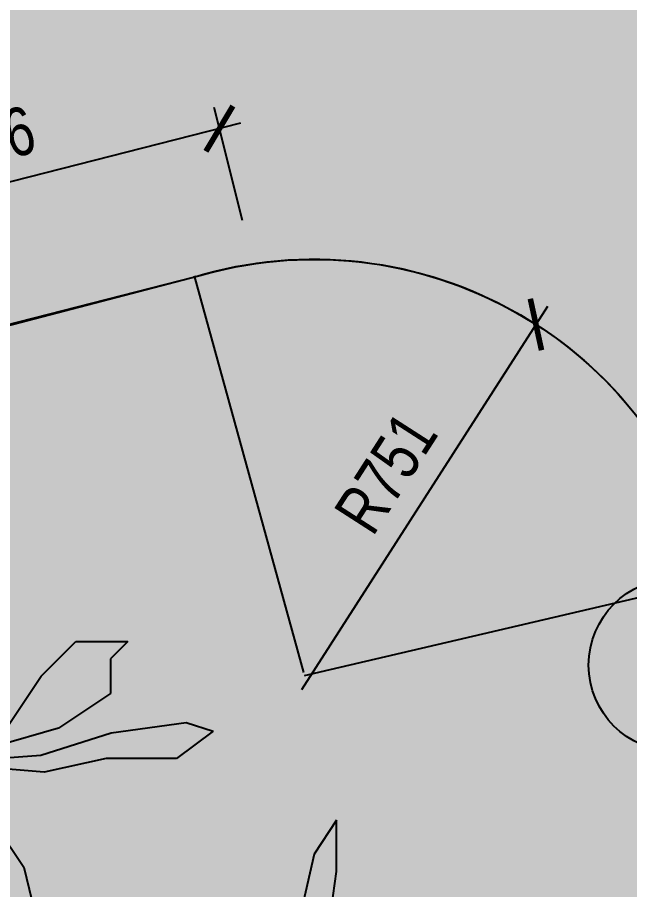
# Model space of a CAD drawing. Header units: millimetres. Extents: x 97194 to 152491, y 18573 to 58496.
# Drawn here: x 138267 to 139384, y 32149 to 33739 of the extents above; entities that cross this region are included whole.
import ezdxf

# ---------------------------------------------------------------- set-up
doc = ezdxf.new("R2010")
doc.units = ezdxf.units.MM
doc.layers.add('dwgmodels.com', color=7, linetype='Continuous')
doc.layers.add('floor hatch', color=252, linetype='Continuous')
doc.styles.add('KOTE', font='romrust.shx', dxfattribs={"width": 0.8})
doc.dimstyles.new('dwgmodels.com 40', dxfattribs={"dimscale": 40, "dimtxt": 2.2, "dimasz": 1.7, "dimexe": 1, "dimexo": 2, "dimgap": 1, "dimtad": 1, "dimdec": 0, "dimzin": 9, "dimdsep": 46, "dimtxsty": 'KOTE', "dimblk": 'ARCHTICK', "dimcen": 0, "dimdle": 1, "dimclrd": 4, "dimclre": 4, "dimclrt": 3, "dimadec": 0, "dimazin": 0, "dimtfac": 0.6666666666666667, "dimtdec": 0, "dimtix": 1, "dimtmove": 2, "dimatfit": 0, "dimfxl": 1, "dimtvp": 1, "dimtolj": 1, "dimarcsym": 0})

# ---------------------------------------------------------------- blocks, each defined once
blk = doc.blocks.new('z_79')
at = {"color": 86, "linetype": 'Continuous'}
for p, q in [((17.63699999824166, 507.8159999959171), (-23.1629999987781, 445.3949999958277)), ((17.63699999824166, 414.1499999947846), (17.63699999824166, 507.8159999959171)), ((-23.1629999987781, 445.3949999958277), (-49.3830000013113, 329.8719999976456)), ((8.875999998301268, 348.5769999958575), (17.63699999824166, 414.1499999947846)), ((26.39800000190735, 295.5439999960363), (8.875999998301268, 348.5769999958575)), ((-326.222000002861, 236.2059999965131), (-375.7829999998212, 332.9559999965131)), ((-375.7829999998212, 332.9559999965131), (-369.9630000032485, 233.0549999959767)), ((-133.9240000024438, 317.4019999951124), (-212.5830000005662, 329.8719999976456)), ((-212.5830000005662, 329.8719999976456), (-168.9050000011921, 295.5439999960363)), ((-49.3830000013113, 329.8719999976456), (-17.34400000050664, 173.7169999964535)), ((-84.36299999803305, 264.2989999987185), (-133.9240000024438, 317.4019999951124)), ((-168.9050000011921, 295.5439999960363), (-119.3440000005066, 223.6669999957085)), ((55.49499999731779, 189.3389999940991), (26.39800000190735, 295.5439999960363)), ((-63.96300000324845, 133.1539999991655), (-84.36299999803305, 264.2989999987185)), ((-369.9630000032485, 233.0549999959767), (-340.8020000010729, 173.7169999964535)), ((-165.9629999995232, 158.0959999971092), (-326.222000002861, 236.2059999965131)), ((-119.3440000005066, 223.6669999957085), (-98.94400000199676, 133.1539999991655)), ((190.0799999982119, 158.3999999985099), (253.4399999976158, 221.7599999979138)), ((253.4399999976158, 221.7599999979138), (348.480000000447, 221.7599999979138)), ((348.480000000447, 221.7599999979138), (316.8000000007451, 190.0789999999106)), ((55.49499999731779, 64.42999999597669), (55.49499999731779, 189.3389999940991)), ((316.8000000007451, 190.0789999999106), (316.8000000007451, 126.7199999988079)), ((-340.8020000010729, 173.7169999964535), (-282.5440000034869, 145.6239999942482)), ((-17.34400000050664, 173.7169999964535), (5.997999999672174, 61.34599999710917)), ((-282.5440000034869, 145.6239999942482), (-221.3440000042319, 126.9189999960363)), ((-93.12400000169873, 23.8669999986887), (-165.9629999995232, 158.0959999971092)), ((126.7199999988079, 63.35999999940395), (190.0799999982119, 158.3999999985099)), ((-98.94400000199676, 133.1539999991655), (0, 0)), ((0, 0), (-63.96300000324845, 133.1539999991655)), ((-221.3440000042319, 126.9189999960363), (-186.3630000017583, 70.66499999910593)), ((316.8000000007451, 126.7199999988079), (221.7599999979138, 63.35999999940395)), ((-186.3630000017583, 70.66499999910593), (-142.6220000013709, 11.39599999785423)), ((0, 0), (55.49499999731779, 64.42999999597669)), ((317.8179999962449, 55.11099999770522), (454.7979999966919, 73.81599999964237)), ((454.7979999966919, 73.81599999964237), (504.2949999980628, 58.19499999657273)), ((0, 0), (126.7199999988079, 63.35999999940395)), ((221.7599999979138, 63.35999999940395), (0, 0)), ((5.997999999672174, 61.34599999710917), (0, 0)), ((189.5980000011623, 14.47899999469519), (317.8179999962449, 55.11099999770522)), ((504.2949999980628, 58.19499999657273), (437.2760000005364, 8.244999997317791)), ((0, 0), (-93.12400000169873, 23.8669999986887)), ((-390.3630000017583, -1.14300000295043), (-302.9440000019968, 8.244999997317791)), ((-302.9440000019968, 8.244999997317791), (-183.4219999983907, -1.14300000295043)), ((0, 0), (-221.7600000016391, -63.36000000312924)), ((-183.4219999983907, -1.14300000295043), (0, 0)), ((0, 0), (-180.5439999997616, -26.08300000056624)), ((-142.6220000013709, 11.39599999785423), (0, 0)), ((-90.18300000205636, -47.94100000336766), (0, 0)), ((0, 0), (-23.1629999987781, -54.17600000277162)), ((-14.402000002563, -97.8910000026226), (0, 0)), ((0, 0), (189.5980000011623, 14.47899999469519)), ((0, 0), (32.21700000017881, -110.4300000034273)), ((195.417999997735, -16.69700000435114), (0, 0)), ((309.0560000017285, 8.244999997317791), (195.417999997735, -16.69700000435114)), ((437.2760000005364, 8.244999997317791), (309.0560000017285, 8.244999997317791)), ((-320.402000002563, -38.55500000342727), (-390.3630000017583, -1.14300000295043)), ((-180.5439999997616, -26.08300000056624), (-320.402000002563, -38.55500000342727)), ((17.63699999824166, -101.0440000034869), (8.875999998301268, -23.00100000202656)), ((8.875999998301268, -23.00100000202656), (95.03999999910593, -95.04100000113249)), ((-221.7600000016391, -63.36000000312924), (-316.8000000007451, -95.04100000113249)), ((-198.0020000040531, -144.7580000050366), (-90.18300000205636, -47.94100000336766)), ((-23.1629999987781, -54.17600000277162), (-69.78299999982119, -88.57200000062585)), ((-316.8000000007451, -95.04100000113249), (-348.480000000447, -126.7200000025332)), ((-69.78299999982119, -88.57200000062585), (-174.7240000031888, -150.9930000044405)), ((95.03999999910593, -95.04100000113249), (158.3999999985099, -190.0810000039637)), ((-46.50499999895692, -138.5230000019073), (-14.402000002563, -97.8910000026226)), ((-28.98300000280142, -169.699000004679), (17.63699999824166, -101.0440000034869)), ((32.21700000017881, -110.4300000034273), (17.63699999824166, -182.2380000017583)), ((-348.480000000447, -126.7200000025332), (-411.8400000035763, -190.0810000039637)), ((63.35999999940395, -190.0810000039637), (31.67999999970198, -126.7200000025332)), ((-78.54399999976158, -176.0030000023544), (-46.50499999895692, -138.5230000019073)), ((-247.5630000010133, -185.3220000043511), (-198.0020000040531, -144.7580000050366)), ((-174.7240000031888, -150.9930000044405), (-200.9440000019968, -210.3310000039637)), ((-87.30500000342727, -210.3310000039637), (-28.98300000280142, -169.699000004679)), ((-411.8400000035763, -190.0810000039637), (-442.8020000047982, -269.6690000034869)), ((-355.3830000013113, -229.0360000021756), (-247.5630000010133, -185.3220000043511)), ((-160.1440000012517, -197.8610000014305), (-78.54399999976158, -176.0030000023544)), ((17.63699999824166, -182.2380000017583), (-63.96300000324845, -266.5160000026226)), ((95.03999999910593, -285.1200000010431), (63.35999999940395, -190.0810000039637)), ((158.3999999985099, -190.0810000039637), (190.0799999982119, -316.8010000027716)), ((-200.9440000019968, -210.3310000039637), (-160.1440000012517, -197.8610000014305)), ((-174.7240000031888, -266.5160000026226), (-87.30500000342727, -210.3310000039637)), ((-416.5830000005662, -260.2810000032187), (-355.3830000013113, -229.0360000021756)), ((-442.8020000047982, -269.6690000034869), (-416.5830000005662, -260.2810000032187)), ((-215.5240000002086, -338.3240000009537), (-174.7240000031888, -266.5160000026226)), ((-63.96300000324845, -266.5160000026226), (-160.1440000012517, -338.3240000009537)), ((126.7199999988079, -380.1610000021756), (95.03999999910593, -285.1200000010431)), ((190.0799999982119, -316.8010000027716), (190.0799999982119, -443.5200000032783)), ((-218.4019999988377, -431.9900000020862), (-215.5240000002086, -338.3240000009537)), ((-160.1440000012517, -338.3240000009537), (-200.9440000019968, -388.2750000022352)), ((190.0799999982119, -443.5200000032783), (126.7199999988079, -380.1610000021756)), ((-200.9440000019968, -388.2750000022352), (-218.4019999988377, -431.9900000020862))]:
    blk.add_line(p, q, dxfattribs=at)
blk = doc.blocks.new('_ArchTick')
at = {"color": 0, "linetype": 'ByBlock', "const_width": 0.15}
blk.add_lwpolyline([(-0.5, -0.5), (0.5, 0.5)], dxfattribs=at)
blk = doc.blocks.new('*D75')
at = {"layer": 'Defpoints', "color": 4, "lineweight": -2, "transparency": 16777216}
for p, q in [((138678.1734557193, 33368.50959055642), (138625.896858114, 33574.88312686609)), ((138674.494360926, 33545.93001441783), (137805.8173882412, 33325.88495746893)), ((137887.0470982948, 33168.10892397119), (137834.7705006895, 33374.48246028088))]:
    blk.add_line(p, q, dxfattribs=at)
at = {"layer": 'Defpoints', "color": 0, "transparency": 16777216}
for p in [(137844.5926958713, 33335.70715265077), (138697.817846083, 33290.95897529619), (137906.6914886585, 33090.55830871097)]:
    blk.add_point(p, dxfattribs=at)
at = {"layer": 'Defpoints', "color": 4, "lineweight": -2, "transparency": 16777216, "xscale": 68, "yscale": 68, "zscale": 68}
for p, rotation in [((138635.7190532958, 33536.10781923599), 14.21462774646496), ((137844.5926958713, 33335.70715265077), 194.2146277464649)]:
    blk.add_blockref('_ArchTick', p, dxfattribs=dict(at, rotation=rotation))
at = {"layer": 'Defpoints', "color": 3, "transparency": 16777216, "insert": (138219.5292647017, 33517.33563196661), "char_height": 88, "attachment_point": 5, "rotation": 14.214627746464968, "style": 'KOTE'}
blk.add_mtext('\\A1;816', dxfattribs=at)
blk = doc.blocks.new('light')
h = blk.add_hatch(color=1)
edge = h.paths.add_edge_path()
edge.add_arc((0, 0), 157.2238725143374, 0, 360)
at = {"color": 1}
blk.add_circle((0, 0), 157.2238725143374, dxfattribs=at)
blk = doc.blocks.new('*D92')
at = {"color": 4, "lineweight": -2, "transparency": 16777216}
blk.add_line((138786.0120262208, 32513.54277465028), (139235.0184875602, 33212.73742429295), dxfattribs=at)
at = {"layer": 'Defpoints', "color": 0, "transparency": 16777216}
for p in [(139213.4043932235, 33179.07987051964, 99781), (138807.6261205575, 32547.2003284236, 99781)]:
    blk.add_point(p, dxfattribs=at)
at = {"color": 4, "lineweight": -2, "transparency": 16777216, "xscale": 68, "yscale": 68, "zscale": 68, "rotation": 57.29237136869209}
blk.add_blockref('_ArchTick', (139213.4043932235, 33179.07987051964), dxfattribs=at)
at = {"color": 3, "transparency": 16777216, "insert": (138939.8343939665, 32908.52969757871), "char_height": 88, "attachment_point": 5, "rotation": 57.292371368692095, "style": 'KOTE'}
blk.add_mtext('\\A1;R751', dxfattribs=at)

msp = doc.modelspace()

# ---------------------------------------------------------------- hatches: boundary and pattern name
at = {"layer": 'dwgmodels.com', "true_color": 0xffcdbe}
h = msp.add_hatch(dxfattribs=at)
h.set_pattern_fill('HONEY', color=254, scale=50, style=0)
h.set_pattern_definition([(0, (-895877.3617967407, -955974.33654271), (238.125, 137.4815), [158.75, -317.5]), (120, (-895877.3617967407, -955974.33654271), (-238.1249715503903, 137.4815492761695), [158.75, -317.4999999999999]), (59.99999999999999, (-895877.3617967407, -955974.33654271), (2.844960973469313e-05, 274.9630492761694), [-317.5, 158.75])])
edge = h.paths.add_edge_path()
edge.add_line((105643.7085775571, 57854.44691355614), (110359.7725582591, 57515.32246487384))
edge.add_line((110359.7725582591, 57515.32246487384), (111413.6382032592, 56313.66345728998))
edge.add_line((111413.6382032592, 56313.66345728998), (112889.6382032592, 55459.66345728998))
edge.add_line((112889.6382032592, 55459.66345728998), (118772.9929110878, 55037.89207774092))
edge.add_line((118772.9929110878, 55037.89207774092), (120982.7159031509, 56103.29655656725))
edge.add_line((120982.7159031509, 56103.29655656725), (126670.8881387498, 55713.22746886109))
edge.add_line((126670.8881387498, 55713.22746886109), (125292.2852490654, 53675.93038898188))
edge.add_line((125292.2852490654, 53675.93038898188), (126735.4874830749, 50705.68376387056))
edge.add_line((126735.4874830749, 50705.68376387056), (130029.3976329309, 50470.41024876578))
edge.add_line((130029.3976329309, 50470.41024876578), (131880.1055487773, 53205.38335877185))
edge.add_line((131880.1055487773, 53205.38335877185), (130774.9005915576, 55479.99963698949))
edge.add_arc((133336.0198217582, 64281.45496847905), 9166.512295497629, 253.7756299186634, 286.212843936544)
edge.add_line((135895.368418625, 55479.48459683923), (138757.6382032583, 55273.663457288))
edge.add_arc((124248.3471569641, 61948.35480164104), 15970.94334121983, 309.6513681988886, 335.29620917218386, ccw=False)
edge.add_arc((87809.2407945422, -11501.27476545814), 76903.02865147655, 47.22321530209581, 52.6737199777055, ccw=False)
edge.add_arc((87809.2407940378, -11501.2747660053), 76903.02865222072, 43.95532345791298, 47.22321530209672, ccw=False)
edge.add_line((143170.2886798415, 41876.90610286692), (142251.1998846426, 41644.81515153259))
edge.add_line((142251.1998846426, 41644.81515153259), (139545.7998629732, 44278.61770803219))
edge.add_line((139545.7998629732, 44278.61770803219), (138879.1230975772, 44885.89021028037))
edge.add_arc((89600.2132744966, -9236.600364813003), 73196.00357534814, 47.68191748791511, 52.70564559510593)
edge.add_arc((132959.6257297506, 46783.29003767474), 2421.892878415561, 65.85213355945959, 138.0060237256344)
edge.add_line((131159.6382032592, 48403.66345728998), (129327.6799438957, 46447.88237907126))
edge.add_arc((132852.7463358932, 43133.62693344176), 4838.427660601657, 136.7654900240553, 159.0821058527817)
edge.add_arc((133137.5981653335, 43024.75064985974), 5143.377836633967, 159.0821058527797, 179.4476986934002)
edge.add_arc((147719.4976008413, 44573.77457561123), 19781.94814645508, 184.3471129680296, 197.8045536030858)
edge.add_arc((152601.239537242, 46141.55842573781), 24909.26231025772, 197.8045536030856, 204.1295049327599)
edge.add_line((129868.4543339028, 35958.64009452896), (129898.6382032593, 35666.66345728998))
edge.add_line((129898.6382032593, 35666.66345728998), (133669.7113951909, 31200.91888789443))
edge.add_line((133669.7113951909, 31200.91888789442), (138280.2513013131, 24953.12706609553))
edge.add_line((138280.2513013131, 24953.12706609553), (140730.48977575, 19823.33402027661))
edge.add_line((140730.48977575, 19823.33402027661), (137993.3632862452, 18573.2776486724))
edge.add_line((137993.3632862452, 18573.2776486724), (136453.6382032589, 21944.66345729056))
edge.add_line((136453.6382032589, 21944.66345729056), (133415.6304122351, 26559.33069779101))
edge.add_line((133415.6304122351, 26559.33069779101), (131125.2580109523, 29521.48144375143))
edge.add_line((131125.2580109523, 29521.48144375143), (128577.3983162486, 32495.37800880015))
edge.add_line((128577.3983162486, 32495.37800880015), (125145.1197933174, 36134.94666595309))
edge.add_line((125145.1197933174, 36134.94666595309), (124963.907465136, 36337.08048702736))
edge.add_line((124963.907465136, 36337.08048702736), (119548.2833391316, 41448.49184120953))
edge.add_arc((115463.0685633577, 37120.13981344907), 5951.773772617658, 46.65528636752876, 82.22757336823311)
edge.add_line((116267.9790874556, 43017.23486852628), (116451.7772267339, 45976.29981903912))
edge.add_line((116451.7772267339, 45976.29981903912), (118658.7490450468, 45839.21688222309))
edge.add_line((118658.7490450468, 45839.21688222309), (119148.612794035, 53725.79645179532))
edge.add_line((119148.612794035, 53725.79645179532), (116188.6544301637, 53909.65008417383))
edge.add_line((116188.6544301637, 53909.65008417383), (109265.6382032592, 54339.66345728998))
edge.add_line((109265.6382032592, 54339.66345728998), (107894.265255157, 54424.84435069043))
edge.add_line((107894.265255157, 54424.84435069043), (107887.7942061346, 54320.66345728998))
edge.add_arc((107810.4592940206, 53545.2171851617), 779.2930190816005, 84.30474917640556, 229.9590935706964)
edge.add_line((107309.1133146866, 52948.60188314965), (106721.0511311664, 52985.1285349527))
edge.add_line((106721.0511311664, 52985.1285349527), (106541.6382032592, 50096.66345728998))
edge.add_line((106541.6382032592, 50096.66345728998), (107300.2066983337, 50049.54604681063))
edge.add_arc((110437.4816086345, 48049.53190473659), 3720.557811847432, 147.4824713771969, 251.3194061871365)
edge.add_line((109245.8161466955, 44524.97748493816), (109241.3853551505, 44453.64379235875))
edge.add_line((109241.3853551505, 44453.64379235875), (110303.6382032592, 44387.66345728998))
edge.add_line((110303.6382032592, 44387.66345728998), (110425.5638269417, 46350.60955143749))
edge.add_line((110425.5638269417, 46350.60955143749), (116429.2464300384, 45977.69928764779))
edge.add_line((116429.2464300384, 45977.69928764779), (116201.0440817945, 42303.74713032442))
edge.add_line((116201.0440817945, 42303.74713032442), (109723.6381789764, 42706.08204767102))
edge.add_line((109723.6381789764, 42706.08204767102), (109765.6236417242, 43382.02856017387))
edge.add_line((109765.6236417242, 43382.02856017387), (106276.6382032591, 43598.74196196924))
edge.add_arc((106541.2167966711, 45229.24468390702), 1651.82957908447, 177.7959121330194, 260.78305878953563, ccw=False)
edge.add_line((104890.609282368, 45292.77256805782), (105042.4141881516, 48173.88562150748))
edge.add_line((105042.4141881516, 48173.88562150748), (101134.1943090044, 48416.66992891399))
edge.add_line((101134.1943090044, 48416.66992891399), (101194.0375597623, 49356.30490064056))
edge.add_line((101194.0375597623, 49356.30490064056), (101368.6837243679, 49345.18207777158))
edge.add_line((101368.6837243679, 49345.18207777158), (101372.4150343621, 49403.76962635125))
edge.add_line((101372.4150343621, 49403.76962635125), (105104.6382032592, 49175.66345728998))
edge.add_line((105104.6382032592, 49175.66345728998), (105643.7085775571, 57854.44691355614))
at = {"layer": 'dwgmodels.com', "true_color": 0xfde9ba}
h = msp.add_hatch(color=254, dxfattribs=at)
edge = h.paths.add_edge_path()
edge.add_arc((137622.6721979299, 44574.45038654936), 1107.563145308652, -27.55760743605458, 33.52794399972879, ccw=False)
edge.add_arc((149564.8461357723, 39451.15341474702), 11890.66096712371, 157.183914289347, 190.3235322311407)
edge.add_arc((137386.7051325274, 37184.34741284479), 498.8471060973125, -75.92137583057598, 15.811755097663024, ccw=False)
edge.add_line((137508.0512656084, 36700.48425941405), (134357.5575207297, 35902.43090089707))
edge.add_line((134357.5575207297, 35902.43090089707), (133533.5822335899, 35693.70925328299))
edge.add_line((133533.5822335899, 35693.70925328298), (134380.7465680235, 32349.33897018579))
edge.add_line((134380.7465680235, 32349.33897018579), (137870.493560989, 33233.45770695836))
edge.add_line((137870.493560989, 33233.45770695836), (137907.5448757783, 33087.95226114591))
edge.add_line((137907.5448757783, 33087.95226114592), (138609.1487750458, 33270.77040456852))
edge.add_arc((138808.5811304385, 32547.91605736128), 749.8611015740581, 12.815160351448185, 105.42394821505701, ccw=False)
edge.add_arc((141258.9833007742, 32748.69113779501), 1719.564727568304, 112.63162393084221, 181.1479819335684, ccw=False)
edge.add_arc((140833.9784340471, 34884.3610143339), 597.4043153210022, 158.3930959720502, 246.65912814380079, ccw=False)
edge.add_arc((138959.7280898275, 35577.79258494962), 1401.230990988926, 340.2523431011002, 458.4826357909528)
edge.add_arc((149444.6045331937, 39201.58282151913), 10923.27078207512, 178.6908146530305, 191.8220893335518, ccw=False)
edge.add_arc((149510.4370483113, 39457.56779915711), 10986.25375219954, 159.0570072693091, 180.0334524565009, ccw=False)
edge.add_arc((139813.990179829, 43181.43224754631), 599.4532843911801, 43.74863649826813, 160.2007750007404, ccw=False)
edge.add_line((140247.0234941005, 43595.9517150005), (138545.955149487, 45186.20582151513))
at = {"layer": 'floor hatch', "true_color": 0xcef77e}
h = msp.add_hatch(color=71, dxfattribs=at)
edge = h.paths.add_edge_path()
edge.add_line((133539.1013003087, 31975.56997173681), (138590.624021454, 33266.11468442995))
edge.add_arc((138807.6261205575, 32547.20032842362), 750.951238288695, 12.853056855698185, 106.7962791422546, ccw=False)
edge.add_line((139539.7613583593, 32714.2504881251), (140891.7586582889, 26776.22019135132))
edge.add_arc((143612.1908505774, 27395.30437219881), 2789.985042220731, 192.8203693576126, 372.8039120326283)
edge.add_line((146332.8007529802, 28013.60712551899), (149831.7473535094, 28809.76021173779))
edge.add_line((149831.7473535094, 28809.76021173779), (149010.064119084, 32419.06717045727))
edge.add_line((149010.064119084, 32419.06717045727), (149384.2912255092, 33291.00060894858))
edge.add_line((149384.2912255092, 33291.00060894858), (151987.1410237939, 24003.06946855778))
edge.add_line((151987.1410237939, 24003.06946855777), (140919.4975769377, 20356.93469296122))
edge.add_line((140919.4975769377, 20356.93469296122), (138641.1734743225, 25125.5659974027))
edge.add_line((138641.1734743225, 25125.5659974027), (138624.7724410151, 25159.89407248381))
edge.add_line((138624.7724410151, 25159.89407248381), (133539.1013002857, 31975.56997173099))

# ---------------------------------------------------------------- linework, layer by layer
at = {"layer": 'Defpoints', "color": 40}
for p, q in [((138789.5623047329, 32544.51956882295, 99781), (138590.229563872, 33267.54547321428, 99781)), ((138791.1354583481, 32538.81337720342, 99781.00000000003), (139637.962027837, 32736.59719352999))]:
    msp.add_line(p, q, dxfattribs=at)
at = {"layer": 'dwgmodels.com', "color": 254, "true_color": 0xffcdbe}
msp.add_lwpolyline([(138545.955149487, 45186.20582151513, -0.2730323669720258), (138604.5780122077, 44062.04713447788, 0.1456151598826619), (137866.6769171257, 37320.27210247554, -0.2473947265198542), (137866.6769171257, 37320.27210247554, -0.4231012517511373), (137508.0512656084, 36700.48425941405), (134357.5575207297, 35902.43090089707), (134357.5575207297, 35902.43090089707), (134357.5575207297, 35902.43090089707), (134357.5575207297, 35902.43090089707), (133533.5822335899, 35693.70925328298), (134380.7465680235, 32349.33897018579), (137870.493560989, 33233.45770695836), (137907.5448757783, 33087.95226114592), (138609.1487750458, 33270.77040456852, -0.4276133165780229), (139539.7637160278, 32714.24013314366), (139539.7637160278, 32714.24013314366, -0.3081960147904344), (140597.2865012986, 34335.84588698013, -0.4053771274992634), (140278.5524529535, 35104.34714001088, 0.5671000231789236), (138753.0329679016, 36963.69496848168, -0.05735877466845749), (138524.1851686486, 39451.15341474702, -0.09178344761397036), (139249.9733660901, 43384.48217733488, -0.5568908722769417), (140247.0234941005, 43595.9517150005), (138545.955149487, 45186.20582151513)], format="xyb", dxfattribs=at)
at = {"layer": 'dwgmodels.com', "color": 3, "elevation": 99781}
msp.add_lwpolyline([(133539.1013003087, 31975.56997173681), (138590.624021454, 33266.11468442995), (138590.624021454, 33266.11468442995, -0.4345178290950052), (139539.7613583593, 32714.2504881251), (140891.7586582889, 26776.22019135132, 0.9998563930584474), (146332.8007529802, 28013.60712551899), (149831.7473535094, 28809.76021173779), (149010.064119084, 32419.06717045727), (149384.2912255092, 33291.00060894858), (151987.1410237939, 24003.06946855777), (140919.4975769377, 20356.93469296122), (138641.1734743225, 25125.5659974027), (138624.7724410151, 25159.89407248381), (133539.1013002857, 31975.56997173099)], format="xyb", dxfattribs=at)

# ---------------------------------------------------------------- block references
at = {"color": 0}
for p in [(138120.2141698309, 32379.24813804833), (138831.5539654788, 31767.58074807095)]:
    msp.add_blockref('z_79', p, dxfattribs=at)
at = {"color": 5}
msp.add_blockref('light', (139466.8050818391, 32557.90684288236), dxfattribs=at)

# ---------------------------------------------------------------- dimensions: what is measured, and where the dimension line sits
dim = msp.add_radius_dim(center=(138807.6261205575, 32547.2003284236, 99781), mpoint=(139213.4043932235, 33179.07987051964, 99781), dimstyle='dwgmodels.com 40', dxfattribs=at)
dim.commit()
dim.dimension.update_dxf_attribs({"geometry": '*D92', "text_midpoint": (138939.8343939665, 32908.52969757871)})
at = {"layer": 'Defpoints', "color": 5}
dim = msp.add_aligned_dim(p1=(138697.817846083, 33290.95897529619), p2=(137906.6914886585, 33090.55830871097), distance=-252.89170755611153, dimstyle='dwgmodels.com 40', dxfattribs=at)
dim.commit()
dim.dimension.update_dxf_attribs({"geometry": '*D75', "text_midpoint": (138219.5292647017, 33517.33563196661)})

doc.saveas('drawing.dxf')
